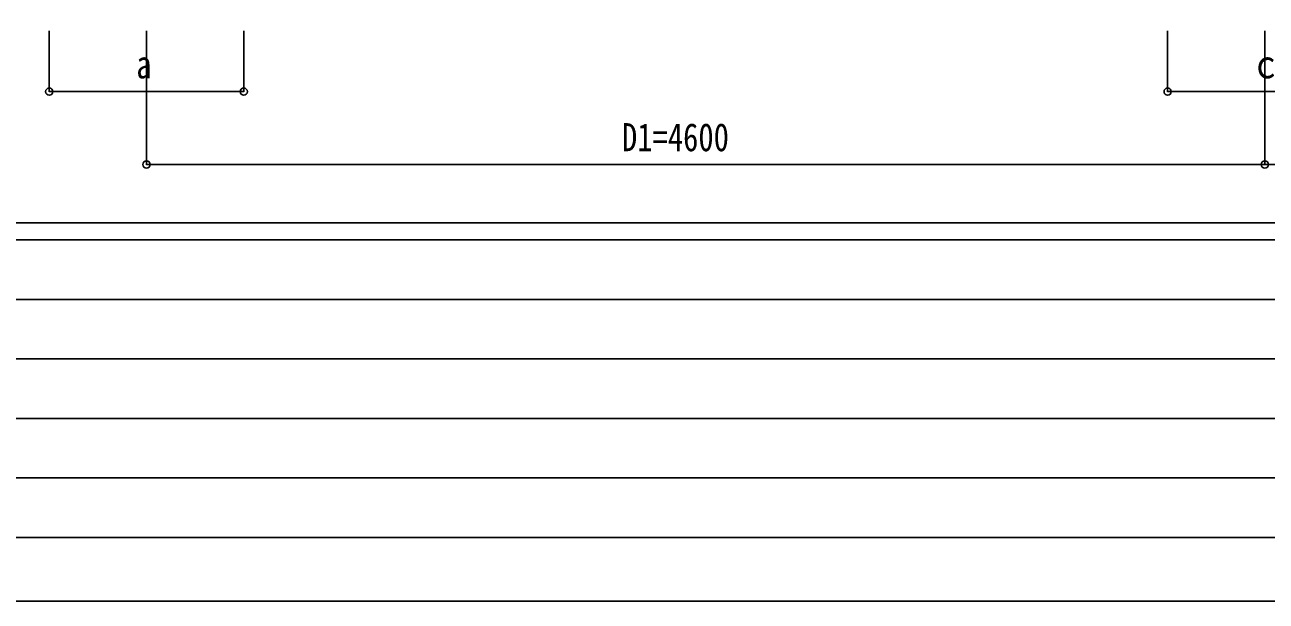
# Model space of a CAD drawing. Units: millimetres, scale not verified. Extents: x -14718 to 14718, y -10395 to 10395.
# Drawn here: x -11908 to -6802, y -10395 to -8022 of the extents above; entities that cross this region are included whole.
import ezdxf
from ezdxf.enums import TextEntityAlignment as Align

# ---------------------------------------------------------------- set-up
doc = ezdxf.new("R2010")
doc.units = ezdxf.units.MM
doc.header["$LTSCALE"] = 50
doc.layers.add('0-5_YKK_D', color=6, linetype='Continuous')
doc.layers.add('0-6_YKK_ZWAK', color=7, linetype='Continuous')
doc.styles.add('ＭＳ ゴシック', font='')
doc.styles.get('ＭＳ ゴシック').set_extended_font_data('MS Gothic')

msp = doc.modelspace()

# ---------------------------------------------------------------- linework, layer by layer
at = {"layer": '0-5_YKK_D'}
for p, q in [((-11807.43, -8047.5), (-11807.43, -8298.5)), ((-11407.43, -8047.5), (-11407.43, -8598.5)), ((-11007.43, -8047.5), (-11007.43, -8298.5)), ((-7207.43, -8047.5), (-7207.43, -8298.5)), ((-6807.43, -8047.5), (-6807.43, -8598.5)), ((-6807.43, -8047.5), (-6807.43, -8598.5)), ((-11807.43, -8297.5), (-11007.43, -8297.5)), ((-7207.43, -8297.5), (-6407.43, -8297.5)), ((-11407.43, -8597.5), (-6807.43, -8597.5)), ((-6807.43, -8597.5), (-2207.43, -8597.5))]:
    msp.add_line(p, q, dxfattribs=at)
for centre in [(-11807.43, -8297.5), (-11007.43, -8297.5), (-7207.43, -8297.5), (-11407.43, -8597.5), (-6807.43, -8597.5), (-6807.43, -8597.5)]:
    msp.add_circle(centre, 14.88, dxfattribs=at)
at = {"layer": '0-6_YKK_ZWAK'}
for p, q in [((13632.57, -8837.5), (-13667.43, -8837.5)), ((-4567.43, -8907.5), (-13667.43, -8907.5)), ((-13518.68, -9152.5), (-4742.43, -9152.5)), ((-13518.68, -9397.5), (-4742.43, -9397.5)), ((-13518.68, -9642.5), (-4742.43, -9642.5)), ((-13518.68, -9887.5), (-4742.43, -9887.5)), ((-13667.43, -10132.5), (-4567.43, -10132.5))]:
    msp.add_line(p, q, dxfattribs=at)
msp.add_lwpolyline([(-14717.5, -10395), (14717.5, -10395), (14717.5, 10395), (-14717.5, 10395)], close=True, dxfattribs=at)

# ---------------------------------------------------------------- texts
at = {"layer": '0-5_YKK_D', "style": 'ＭＳ ゴシック', "width": 0.8}
for s, p in [('a', (-11449.43, -8277.5)), ('ｃ', (-6866.23, -8277.5)), ('D1=4600', (-9451.83, -8577.5))]:
    msp.add_text(s, height=115.5, dxfattribs=at).set_placement(p, align=Align.BOTTOM_LEFT)

doc.saveas('drawing.dxf')
